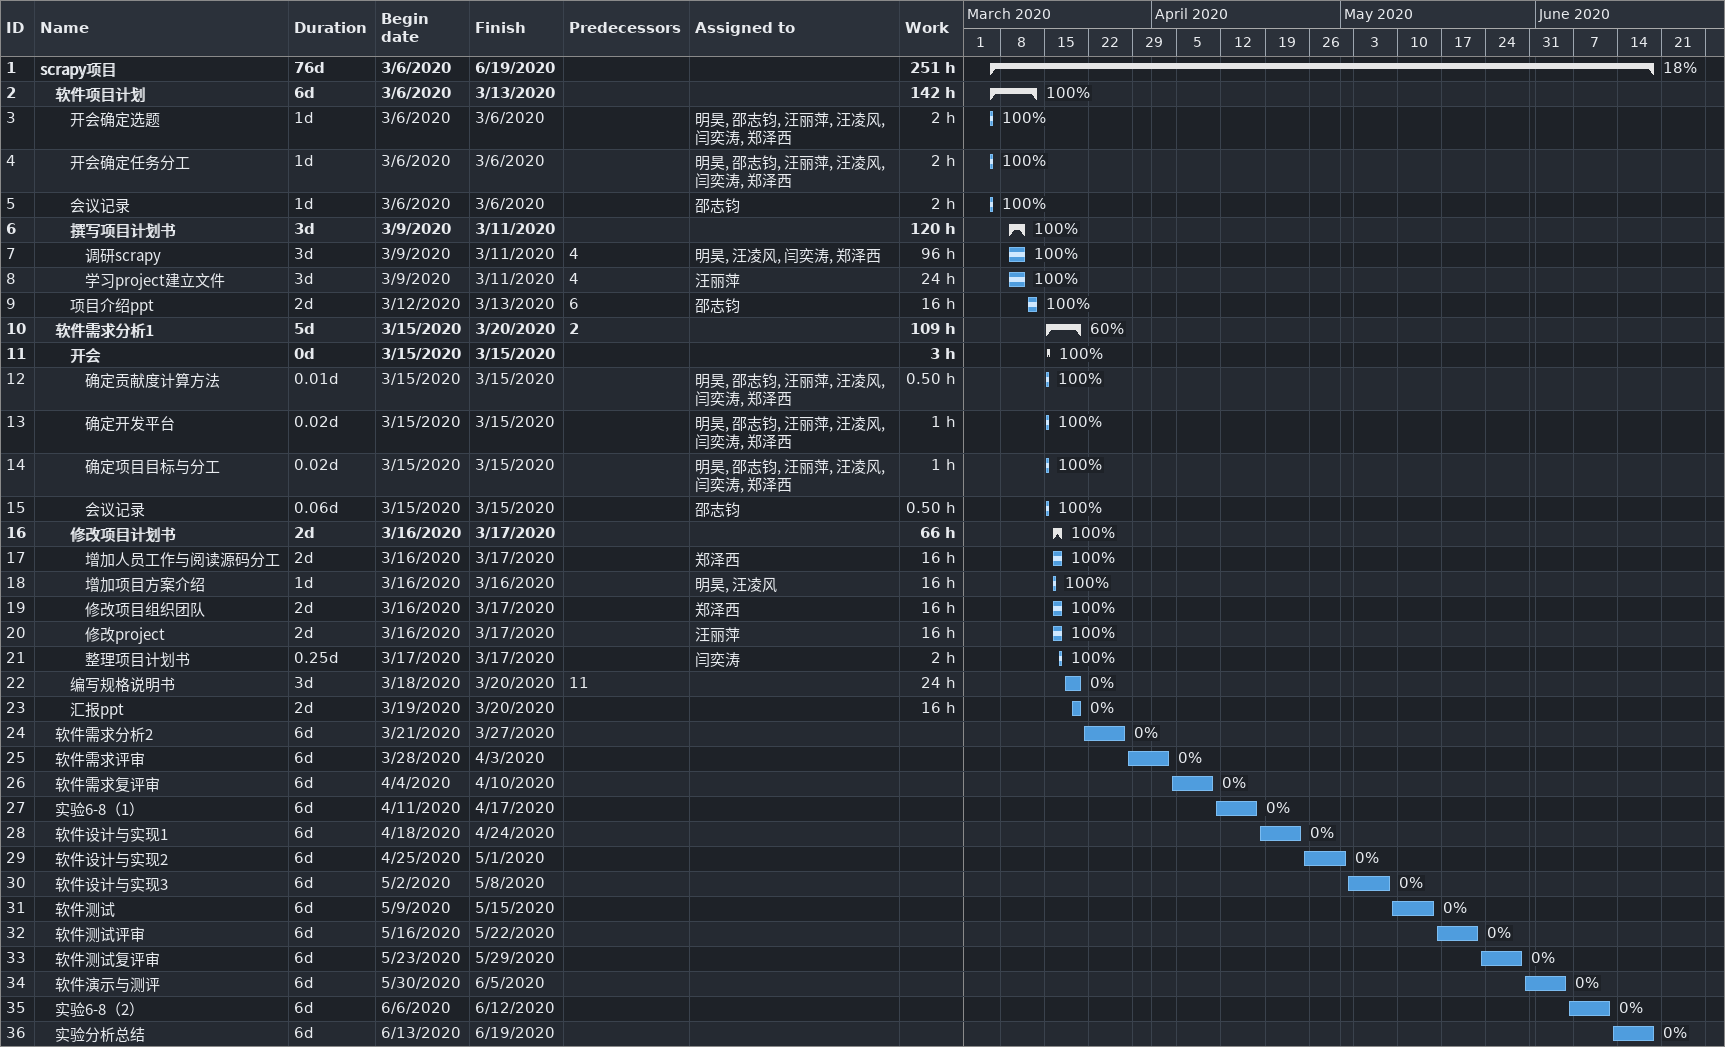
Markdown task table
| ID | Level | Task | Duration | Start | Finish | Predecessors | Resources | % complete | Work (h) |
|---|---|---|---|---|---|---|---|---|---|
| 1 | 1 | **scrapy项目** | 76d | 2020-03-06 | 2020-06-19 |  |  | 18 | 251 |
| 2 | 2 | **软件项目计划** | 6d | 2020-03-06 | 2020-03-13 |  |  | 100 | 142 |
| 3 | 3 | 开会确定选题 | 1d | 2020-03-06 | 2020-03-06 |  | 明昊, 邵志钧, 汪丽萍, 汪凌风, 闫奕涛, 郑泽西 | 100 | 2 |
| 4 | 3 | 开会确定任务分工 | 1d | 2020-03-06 | 2020-03-06 |  | 明昊, 邵志钧, 汪丽萍, 汪凌风, 闫奕涛, 郑泽西 | 100 | 2 |
| 5 | 3 | 会议记录 | 1d | 2020-03-06 | 2020-03-06 |  | 邵志钧 | 100 | 2 |
| 6 | 3 | **撰写项目计划书** | 3d | 2020-03-09 | 2020-03-11 |  |  | 100 | 120 |
| 7 | 4 | 调研scrapy | 3d | 2020-03-09 | 2020-03-11 | 4 | 明昊, 汪凌风, 闫奕涛, 郑泽西 | 100 | 96 |
| 8 | 4 | 学习project建立文件 | 3d | 2020-03-09 | 2020-03-11 | 4 | 汪丽萍 | 100 | 24 |
| 9 | 3 | 项目介绍ppt | 2d | 2020-03-12 | 2020-03-13 | 6 | 邵志钧 | 100 | 16 |
| 10 | 2 | **软件需求分析1** | 5d | 2020-03-15 | 2020-03-20 | 2 |  | 60 | 109 |
| 11 | 3 | **开会** | 0d | 2020-03-15 | 2020-03-15 |  |  | 100 | 3 |
| 12 | 4 | 确定贡献度计算方法 | 0.01d | 2020-03-15 | 2020-03-15 |  | 明昊, 邵志钧, 汪丽萍, 汪凌风, 闫奕涛, 郑泽西 | 100 | 0.50 |
| 13 | 4 | 确定开发平台 | 0.02d | 2020-03-15 | 2020-03-15 |  | 明昊, 邵志钧, 汪丽萍, 汪凌风, 闫奕涛, 郑泽西 | 100 | 1 |
| 14 | 4 | 确定项目目标与分工 | 0.02d | 2020-03-15 | 2020-03-15 |  | 明昊, 邵志钧, 汪丽萍, 汪凌风, 闫奕涛, 郑泽西 | 100 | 1 |
| 15 | 4 | 会议记录 | 0.06d | 2020-03-15 | 2020-03-15 |  | 邵志钧 | 100 | 0.50 |
| 16 | 3 | **修改项目计划书** | 2d | 2020-03-16 | 2020-03-17 |  |  | 100 | 66 |
| 17 | 4 | 增加人员工作与阅读源码分工 | 2d | 2020-03-16 | 2020-03-17 |  | 郑泽西 | 100 | 16 |
| 18 | 4 | 增加项目方案介绍 | 1d | 2020-03-16 | 2020-03-16 |  | 明昊, 汪凌风 | 100 | 16 |
| 19 | 4 | 修改项目组织团队 | 2d | 2020-03-16 | 2020-03-17 |  | 郑泽西 | 100 | 16 |
| 20 | 4 | 修改project | 2d | 2020-03-16 | 2020-03-17 |  | 汪丽萍 | 100 | 16 |
| 21 | 4 | 整理项目计划书 | 0.25d | 2020-03-17 | 2020-03-17 |  | 闫奕涛 | 100 | 2 |
| 22 | 3 | 编写规格说明书 | 3d | 2020-03-18 | 2020-03-20 | 11 |  | 0 | 24 |
| 23 | 3 | 汇报ppt | 2d | 2020-03-19 | 2020-03-20 |  |  | 0 | 16 |
| 24 | 2 | 软件需求分析2 | 6d | 2020-03-21 | 2020-03-27 |  |  | 0 |  |
| 25 | 2 | 软件需求评审 | 6d | 2020-03-28 | 2020-04-03 |  |  | 0 |  |
| 26 | 2 | 软件需求复评审 | 6d | 2020-04-04 | 2020-04-10 |  |  | 0 |  |
| 27 | 2 | 实验6-8（1） | 6d | 2020-04-11 | 2020-04-17 |  |  | 0 |  |
| 28 | 2 | 软件设计与实现1 | 6d | 2020-04-18 | 2020-04-24 |  |  | 0 |  |
| 29 | 2 | 软件设计与实现2 | 6d | 2020-04-25 | 2020-05-01 |  |  | 0 |  |
| 30 | 2 | 软件设计与实现3 | 6d | 2020-05-02 | 2020-05-08 |  |  | 0 |  |
| 31 | 2 | 软件测试 | 6d | 2020-05-09 | 2020-05-15 |  |  | 0 |  |
| 32 | 2 | 软件测试评审 | 6d | 2020-05-16 | 2020-05-22 |  |  | 0 |  |
| 33 | 2 | 软件测试复评审 | 6d | 2020-05-23 | 2020-05-29 |  |  | 0 |  |
| 34 | 2 | 软件演示与测评 | 6d | 2020-05-30 | 2020-06-05 |  |  | 0 |  |
| 35 | 2 | 实验6-8（2） | 6d | 2020-06-06 | 2020-06-12 |  |  | 0 |  |
| 36 | 2 | 实验分析总结 | 6d | 2020-06-13 | 2020-06-19 |  |  | 0 |  |
